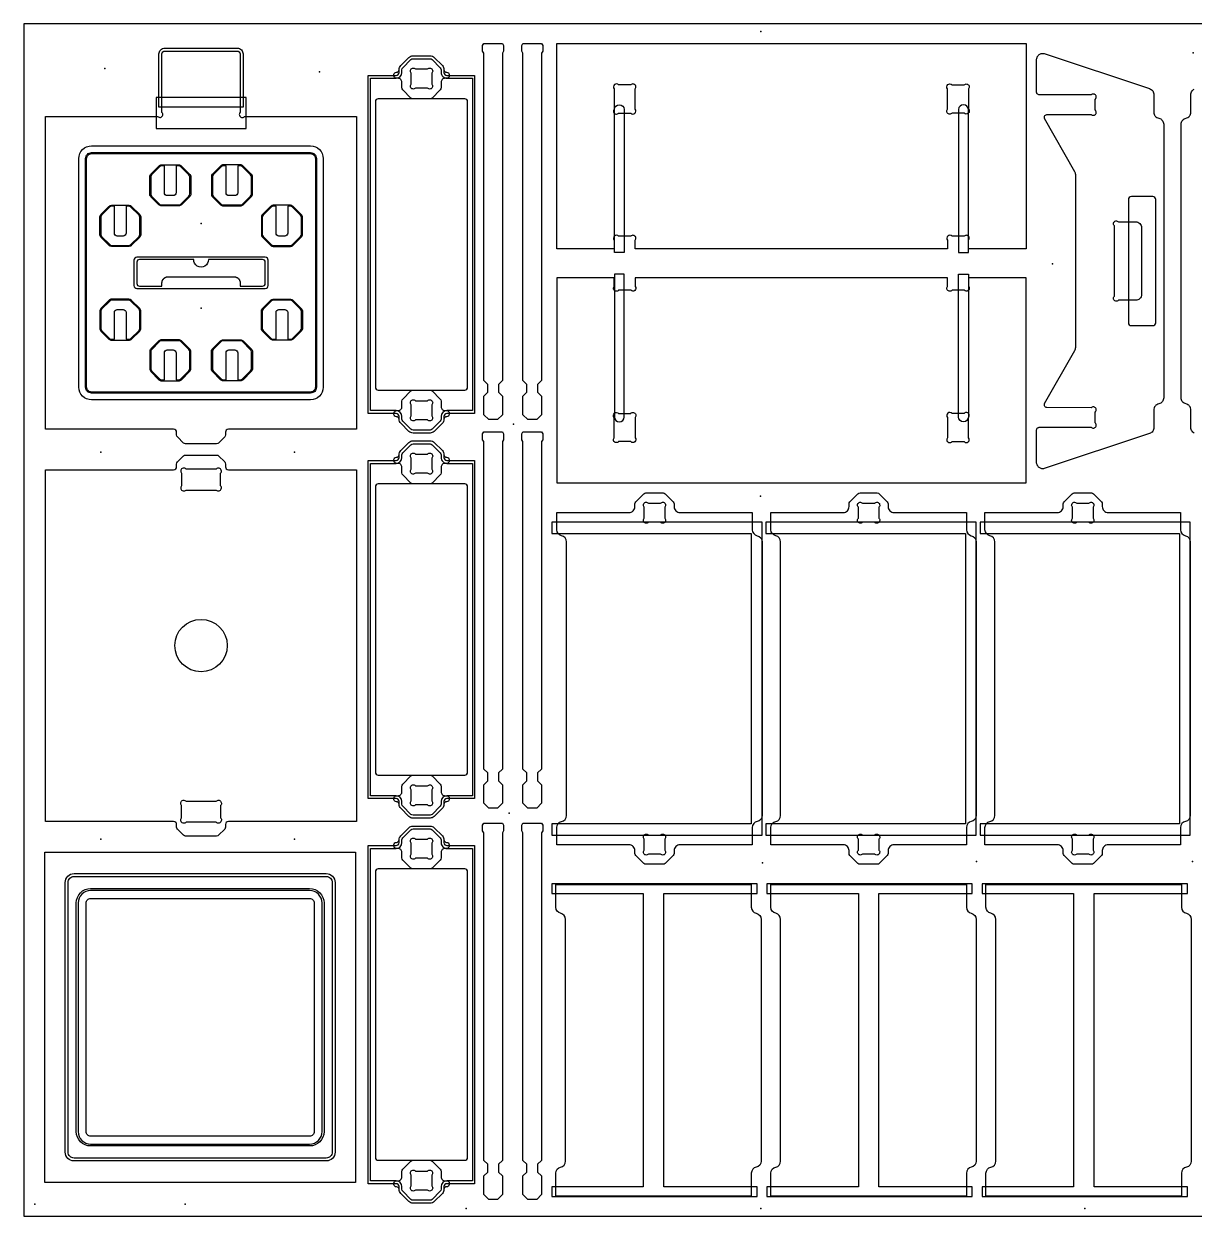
# Model space of a CAD drawing. Header units: millimetres. Extents: x 0 to 2438, y 0 to 1220.
# Drawn here: x 0 to 1197, y 0 to 1220 of the extents above; entities that cross this region are included whole.
import ezdxf

# ---------------------------------------------------------------- set-up
doc = ezdxf.new("R2010")
doc.units = ezdxf.units.MM
doc.header["$MEASUREMENT"] = 0
for name, color, linetype, true_color in [('Angled Pockets Entry', 2, 'Continuous', 0xffff00), ('Line Engrave 5mm', 3, 'Continuous', 0x00ff00), ('Pilot Holes', 6, 'Continuous', 0xff00ff), ('Pocket 13mm', 176, 'Continuous', 0x00007f), ('Pocket 6mm', 4, 'Continuous', 0x00ffff), ('Pocket 9mm', 254, 'Continuous', 0xbfbfff), ('Pockets 10mm', 160, 'Continuous', 0x3f3fff), ('Profile - inside', 30, 'Continuous', 0xff7f00), ('Profile - outside', 18, 'Continuous', 0x000000), ('Stock Perimeter', 1, 'Continuous', 0xff0007)]:
    doc.layers.add(name, color=color, linetype=linetype, true_color=true_color)

msp = doc.modelspace()

# ---------------------------------------------------------------- linework, layer by layer
at = {"layer": 'Angled Pockets Entry'}
msp.add_lwpolyline([(135.2, 1112.8), (227.2, 1112.8), (227.2, 1144.7), (135.2, 1144.7), (135.2, 1112.8)], dxfattribs=at)
at = {"layer": 'Line Engrave 5mm'}
msp.add_lwpolyline([(42.3, 65.5), (42.3, 341.5, -0.414214), (51.3, 350.5), (309.3, 350.5, -0.414214), (318.3, 341.5), (318.3, 65.5, -0.414214), (309.3, 56.5), (51.3, 56.5, -0.414214), (42.3, 65.5)], format="xyb", dxfattribs=at)
at = {"layer": 'Pilot Holes'}
for p in [(753.7, 1212), (1195.8, 1190.3), (82.7, 1174.4), (302.4, 1171), (181.5, 1015.8), (1052.2, 974.6), (181.5, 929), (500.7, 810.5), (78.8, 781.8), (276.8, 781.8), (753.3, 736.6), (496.4, 412.3), (78.8, 385.9), (276.8, 385.9), (755.6, 361.5), (974.2, 362.9), (1195.2, 362.9), (11.1, 12.2), (165.1, 12.2), (452.4, 8), (753.7, 8), (1085.2, 8)]:
    msp.add_point(p, dxfattribs=at)
at = {"layer": 'Pocket 13mm'}
for points in [[(435, 1166.8, -0.41563), (432.6, 1164.3), (430.7, 1164.3, 0.414214), (426.7, 1160.3), (426.7, 1154.5, -0.198912), (425.9, 1152.4), (417.6, 1144.1, -0.198912), (415.5, 1143.3), (398, 1143.3, -0.198912), (395.9, 1144.1), (387.6, 1152.4, -0.198912), (386.7, 1154.5), (386.7, 1160.3, 0.414214), (382.7, 1164.3), (380.9, 1164.3, -0.414214), (378.5, 1166.7), (378.5, 1168.1, -0.404873), (381.1, 1170.5, 0.413573), (383.7, 1173, -0.198912), (385.5, 1177.3), (393.7, 1185.5, -0.198912), (398, 1187.3), (415.5, 1187.3, -0.198912), (419.7, 1185.5), (428, 1177.3, -0.198912), (429.7, 1173, 0.413573), (432.4, 1170.5, -0.404873), (435, 1168.1), (435, 1166.8)], [(170.7, 1063.5), (170.7, 1046, -0.198912), (169.5, 1043.1), (161.3, 1034.9, -0.198912), (158.5, 1033.7), (143.7, 1033.7), (141, 1033.7, -0.198912), (138.1, 1034.9), (129.9, 1043.1, -0.198912), (128.7, 1046), (128.7, 1063.5, -0.198912), (129.9, 1066.3), (138.1, 1074.5, -0.198912), (141, 1075.7), (143.7, 1075.7), (158.5, 1075.7, -0.198912), (161.3, 1074.5), (169.5, 1066.3, -0.198912), (170.7, 1063.5)], [(191.8, 1063.5), (191.8, 1046, 0.198912), (192.9, 1043.1), (201.2, 1034.9, 0.198912), (204, 1033.7), (218.8, 1033.7), (221.5, 1033.7, 0.198912), (224.4, 1034.9), (232.6, 1043.1, 0.198912), (233.8, 1046), (233.8, 1063.5, 0.198912), (232.6, 1066.3), (224.4, 1074.5, 0.198912), (221.5, 1075.7), (218.8, 1075.7), (204, 1075.7, 0.198912), (201.2, 1074.5), (192.9, 1066.3, 0.198912), (191.8, 1063.5)], [(77.6, 1022.1, -0.198912), (78.8, 1024.9), (87, 1033.1, -0.198912), (89.9, 1034.3), (104.6, 1034.3), (107.4, 1034.3, -0.198912), (110.2, 1033.1), (118.5, 1024.9, -0.198912), (119.6, 1022.1), (119.6, 1004.5, -0.198912), (118.5, 1001.7), (110.2, 993.5, -0.198912), (107.4, 992.3), (104.6, 992.3), (89.9, 992.3, -0.198912), (87, 993.5), (78.8, 1001.7, -0.198912), (77.6, 1004.5), (77.6, 1022.1)], [(284.9, 1022.1, 0.198912), (283.7, 1024.9), (275.4, 1033.1, 0.198912), (272.6, 1034.3), (257.9, 1034.3), (255.1, 1034.3, 0.198912), (252.3, 1033.1), (244, 1024.9, 0.198912), (242.9, 1022.1), (242.9, 1004.5, 0.198912), (244, 1001.7), (252.3, 993.5, 0.198912), (255.1, 992.3), (257.9, 992.3), (272.6, 992.3, 0.198912), (275.4, 993.5), (283.7, 1001.7, 0.198912), (284.9, 1004.5), (284.9, 1022.1)], [(77.6, 908.4, 0.198912), (78.8, 905.6), (87, 897.4, 0.198912), (89.9, 896.2), (104.6, 896.2), (107.4, 896.2, 0.198912), (110.2, 897.4), (118.5, 905.6, 0.198912), (119.6, 908.4), (119.6, 925.9, 0.198912), (118.5, 928.8), (110.2, 937, 0.198912), (107.4, 938.2), (104.6, 938.2), (89.9, 938.2, 0.198912), (87, 937), (78.8, 928.8, 0.198912), (77.6, 925.9), (77.6, 908.4)], [(284.9, 908.4, -0.198912), (283.7, 905.6), (275.4, 897.4, -0.198912), (272.6, 896.2), (257.9, 896.2), (255.1, 896.2, -0.198912), (252.3, 897.4), (244, 905.6, -0.198912), (242.9, 908.4), (242.9, 925.9, -0.198912), (244, 928.8), (252.3, 937, -0.198912), (255.1, 938.2), (257.9, 938.2), (272.6, 938.2, -0.198912), (275.4, 937), (283.7, 928.8, -0.198912), (284.9, 925.9), (284.9, 908.4)], [(170.7, 867), (170.7, 884.5, 0.198912), (169.5, 887.4), (161.3, 895.6, 0.198912), (158.5, 896.8), (143.7, 896.8), (141, 896.8, 0.198912), (138.1, 895.6), (129.9, 887.4, 0.198912), (128.7, 884.5), (128.7, 867, 0.198912), (129.9, 864.2), (138.1, 855.9, 0.198912), (141, 854.8), (143.7, 854.8), (158.5, 854.8, 0.198912), (161.3, 855.9), (169.5, 864.2, 0.198912), (170.7, 867)], [(191.8, 867), (191.8, 884.5, -0.198912), (192.9, 887.4), (201.2, 895.6, -0.198912), (204, 896.8), (218.8, 896.8), (221.5, 896.8, -0.198912), (224.4, 895.6), (232.6, 887.4, -0.198912), (233.8, 884.5), (233.8, 867, -0.198912), (232.6, 864.2), (224.4, 855.9, -0.198912), (221.5, 854.8), (218.8, 854.8), (204, 854.8, -0.198912), (201.2, 855.9), (192.9, 864.2, -0.198912), (191.8, 867)], [(435, 821.7), (435, 820.4, -0.404873), (432.4, 818, 0.413573), (429.7, 815.5, -0.198912), (428, 811.3), (419.7, 803, -0.198912), (415.5, 801.3), (398, 801.3, -0.198912), (393.7, 803), (385.5, 811.3, -0.198912), (383.7, 815.5, 0.413573), (381.1, 818, -0.404873), (378.5, 820.4), (378.5, 821.7, -0.415629), (380.9, 824.2), (382.7, 824.2, 0.414214), (386.7, 828.3), (386.7, 834, -0.198912), (387.6, 836.1), (395.9, 844.4, -0.198912), (398, 845.3), (415.5, 845.3, -0.198912), (417.6, 844.4), (425.9, 836.1, -0.198912), (426.7, 834), (426.7, 828.3, 0.414214), (430.7, 824.2), (432.6, 824.2, -0.41563), (435, 821.7)], [(435, 772.8, -0.41563), (432.6, 770.3), (430.7, 770.3, 0.414214), (426.7, 766.3), (426.7, 760.5, -0.198912), (425.9, 758.4), (417.6, 750.1, -0.198912), (415.5, 749.3), (398, 749.3, -0.198912), (395.9, 750.1), (387.6, 758.4, -0.198912), (386.7, 760.5), (386.7, 766.3, 0.414214), (382.7, 770.3), (380.9, 770.3, -0.414214), (378.5, 772.7), (378.5, 774.1, -0.404873), (381.1, 776.5, 0.413573), (383.7, 779, -0.198912), (385.5, 783.3), (393.7, 791.5, -0.198912), (398, 793.3), (415.5, 793.3, -0.198912), (419.7, 791.5), (428, 783.3, -0.198912), (429.7, 779, 0.413573), (432.4, 776.5, -0.404873), (435, 774.1), (435, 772.8)], [(435, 427.7), (435, 426.4, -0.404873), (432.4, 424, 0.413573), (429.7, 421.5, -0.198912), (428, 417.3), (419.7, 409, -0.198912), (415.5, 407.3), (398, 407.3, -0.198912), (393.7, 409), (385.5, 417.3, -0.198912), (383.7, 421.5, 0.413573), (381.1, 424, -0.404873), (378.5, 426.4), (378.5, 427.7, -0.415629), (380.9, 430.2), (382.7, 430.2, 0.414214), (386.7, 434.3), (386.7, 440, -0.198912), (387.6, 442.1), (395.9, 450.4, -0.198912), (398, 451.3), (415.5, 451.3, -0.198912), (417.6, 450.4), (425.9, 442.1, -0.198912), (426.7, 440), (426.7, 434.3, 0.414214), (430.7, 430.2), (432.6, 430.2, -0.41563), (435, 427.7)], [(435, 378.8, -0.41563), (432.6, 376.3), (430.7, 376.2, 0.414214), (426.7, 372.3), (426.7, 366.5, -0.198912), (425.9, 364.4), (417.6, 356.1, -0.198912), (415.5, 355.3), (398, 355.3, -0.198912), (395.9, 356.1), (387.6, 364.4, -0.198912), (386.7, 366.5), (386.7, 372.3, 0.414214), (382.7, 376.2), (380.9, 376.3, -0.414214), (378.5, 378.7), (378.5, 380.1, -0.404873), (381.1, 382.5, 0.413573), (383.7, 385, -0.198912), (385.5, 389.2), (393.7, 397.5, -0.198912), (398, 399.2), (415.5, 399.2, -0.198912), (419.7, 397.5), (428, 389.2, -0.198912), (429.7, 385, 0.413573), (432.4, 382.5, -0.404873), (435, 380.1), (435, 378.8)], [(53.6, 86.5), (53.6, 320.5, -0.414214), (68.3, 335.2), (292.3, 335.2, -0.414214), (307, 320.5), (307, 86.5, -0.414214), (292.3, 71.8), (68.3, 71.8, -0.414214), (53.6, 86.5)], [(63.6, 86.5), (63.6, 320.5, -0.414214), (68.3, 325.2), (292.3, 325.2, -0.414214), (297, 320.5), (297, 86.5, -0.414214), (292.3, 81.8), (68.3, 81.8, -0.414214), (63.6, 86.5)], [(435, 33.7), (435, 32.4, -0.404873), (432.4, 30, 0.413573), (429.7, 27.5, -0.198912), (428, 23.2), (419.7, 15, -0.198912), (415.5, 13.2), (398, 13.2, -0.198912), (393.7, 15), (385.5, 23.2, -0.198912), (383.7, 27.5, 0.413573), (381.1, 30, -0.404873), (378.5, 32.4), (378.5, 33.7, -0.415629), (380.9, 36.2), (382.7, 36.2, 0.414214), (386.7, 40.2), (386.7, 46, -0.198912), (387.6, 48.1), (395.9, 56.4, -0.198912), (398, 57.2), (415.5, 57.2, -0.198912), (417.6, 56.4), (425.9, 48.1, -0.198912), (426.7, 46), (426.7, 40.2, 0.414214), (430.7, 36.2), (432.6, 36.2, -0.41563), (435, 33.7)]]:
    msp.add_lwpolyline(points, format="xyb", dxfattribs=at)
at = {"layer": 'Pocket 6mm'}
for points in [[(224.2, 1134.7), (138.2, 1134.7), (138.2, 1189.2, -0.414214), (144.2, 1195.2), (218.2, 1195.2, -0.414214), (224.2, 1189.2), (224.2, 1134.7)], [(352.2, 821.2), (352.2, 1167.2), (380.8, 1167.2, 0.407915), (383.7, 1170.3), (383.7, 1173, -0.198912), (385.5, 1177.3), (393.7, 1185.5, -0.198912), (398, 1187.3), (415.5, 1187.3, -0.198912), (419.7, 1185.5), (428, 1177.3, -0.198912), (429.7, 1173), (429.7, 1170.3, 0.414208), (432.7, 1167.2), (461, 1167.2), (461, 821.2), (432.7, 821.2, 0.414208), (429.7, 818.2), (429.7, 815.5, -0.198912), (428, 811.3), (419.7, 803, -0.198912), (415.5, 801.3), (398, 801.3, -0.198912), (393.7, 803), (385.5, 811.3, -0.198912), (383.7, 815.5), (383.7, 818.2, 0.407915), (380.8, 821.2), (352.2, 821.2)], [(362.5, 845.3), (450.9, 845.3, 0.414214), (453.9, 848.3), (453.9, 1140.3, 0.414214), (450.9, 1143.3), (362.5, 1143.3, 0.414214), (359.5, 1140.3), (359.5, 848.3, 0.414214), (362.5, 845.3)], [(352.2, 427.2), (352.2, 773.2), (380.8, 773.2, 0.407915), (383.7, 776.3), (383.7, 779, -0.198912), (385.5, 783.3), (393.7, 791.5, -0.198912), (398, 793.3), (415.5, 793.3, -0.198912), (419.7, 791.5), (428, 783.3, -0.198912), (429.7, 779), (429.7, 776.3, 0.414208), (432.7, 773.2), (461, 773.2), (461, 427.2), (432.7, 427.2, 0.414208), (429.7, 424.2), (429.7, 421.5, -0.198912), (428, 417.3), (419.7, 409, -0.198912), (415.5, 407.3), (398, 407.3, -0.198912), (393.7, 409), (385.5, 417.3, -0.198912), (383.7, 421.5), (383.7, 424.2, 0.407915), (380.8, 427.2), (352.2, 427.2)], [(362.5, 451.3), (450.9, 451.3, 0.414214), (453.9, 454.3), (453.9, 746.3, 0.414214), (450.9, 749.3), (362.5, 749.3, 0.414214), (359.5, 746.3), (359.5, 454.3, 0.414214), (362.5, 451.3)], [(352.2, 33.2), (352.2, 379.2), (380.8, 379.2, 0.407915), (383.7, 382.2), (383.7, 385, -0.198912), (385.5, 389.2), (393.7, 397.5, -0.198912), (398, 399.2), (415.5, 399.2, -0.198912), (419.7, 397.5), (428, 389.2, -0.198912), (429.7, 385), (429.7, 382.2, 0.414208), (432.7, 379.2), (461, 379.2), (461, 33.2), (432.7, 33.2, 0.414208), (429.7, 30.2), (429.7, 27.5, -0.198912), (428, 23.2), (419.7, 15, -0.198912), (415.5, 13.2), (398, 13.2, -0.198912), (393.7, 15), (385.5, 23.2, -0.198912), (383.7, 27.5), (383.7, 30.2, 0.407915), (380.8, 33.2), (352.2, 33.2)], [(362.5, 57.2), (450.9, 57.2, 0.414214), (453.9, 60.2), (453.9, 352.3, 0.414214), (450.9, 355.3), (362.5, 355.3, 0.414214), (359.5, 352.3), (359.5, 60.2, 0.414214), (362.5, 57.2)]]:
    msp.add_lwpolyline(points, format="xyb", dxfattribs=at)
at = {"layer": 'Pocket 9mm'}
for points in [[(56.2, 848.2), (56.2, 1082.2, -0.414214), (69.2, 1095.2), (293.2, 1095.2, -0.414214), (306.2, 1082.2), (306.2, 848.2, -0.414214), (293.2, 835.2), (69.2, 835.2, -0.414214), (56.2, 848.2)], [(64.2, 848.2), (64.2, 1082.2, -0.414214), (69.2, 1087.2), (293.2, 1087.2, -0.414214), (298.2, 1082.2), (298.2, 848.2, -0.414214), (293.2, 843.2), (69.2, 843.2, -0.414214), (64.2, 848.2)]]:
    msp.add_lwpolyline(points, format="xyb", dxfattribs=at)
at = {"layer": 'Pockets 10mm'}
for points in [[(604, 1132.3, -1), (614, 1132.3), (614, 986), (604, 986), (604, 1132.3)], [(966, 1132.3, 1), (956, 1132.3), (956, 986), (966, 986), (966, 1132.3)], [(1154.6, 911.2, 0.414214), (1157.6, 914.2), (1157.6, 1040.2, 0.414214), (1154.6, 1043.2), (1132.7, 1043.2, 0.414214), (1129.7, 1040.2), (1129.7, 914.2, 0.414214), (1132.7, 911.2), (1154.6, 911.2)], [(249.9, 978.2, 0.414214), (246.9, 981.2), (115.6, 981.2, 0.414214), (112.6, 978.2), (112.6, 952.2, 0.414214), (115.6, 949.2), (246.9, 949.2, 0.414214), (249.9, 952.2), (249.9, 978.2)], [(604, 817.7, 1), (614, 817.7), (614, 964), (604, 964), (604, 817.7)], [(966, 817.7, -1), (956, 817.7), (956, 964), (966, 964), (966, 817.7)]]:
    msp.add_lwpolyline(points, format="xyb", dxfattribs=at)
for points in [[(540, 400.5), (540, 390), (755, 390), (755, 710), (540, 710), (540, 698.5), (744, 698.5), (744, 401.5), (540, 401.5), (540, 400.5)], [(759, 400.5), (759, 390), (974, 390), (974, 710), (759, 710), (759, 698.5), (963, 698.5), (963, 401.5), (759, 401.5), (759, 400.5)], [(978, 400.5), (978, 390), (1193, 390), (1193, 710), (978, 710), (978, 698.5), (1182, 698.5), (1182, 401.5), (978, 401.5), (978, 400.5)], [(633.5, 330), (633.5, 30), (540, 30), (540, 20), (750, 20), (750, 30), (654.5, 30), (654.5, 330), (750, 330), (750, 340), (540, 340), (540, 330), (633.5, 330)], [(853.5, 330), (853.5, 30), (760, 30), (760, 20), (970, 20), (970, 30), (874.5, 30), (874.5, 330), (970, 330), (970, 340), (760, 340), (760, 330), (853.5, 330)], [(1073.5, 330), (1073.5, 30), (980, 30), (980, 20), (1190, 20), (1190, 30), (1094.5, 30), (1094.5, 330), (1190, 330), (1190, 340), (980, 340), (980, 330), (1073.5, 330)]]:
    msp.add_lwpolyline(points, dxfattribs=at)
at = {"layer": 'Profile - inside'}
for points in [[(400.6, 1173.8), (412.9, 1173.8, -1.031866), (417.2, 1169.6), (417.2, 1158.4, -1.031866), (412.9, 1154.3), (400.6, 1154.3, -1.031866), (396.2, 1158.4), (396.2, 1169.6, -1.031866), (400.6, 1173.8)], [(620.7, 1128.7, 1), (625.2, 1132.7), (625.2, 1153.5, 1), (620.7, 1157.5), (608.3, 1157.5, 1), (603.7, 1153.5), (603.7, 1132.7, 1), (608.3, 1128.7), (620.7, 1128.7)], [(961.7, 1128.7), (949.3, 1128.7, -1), (944.7, 1132.7), (944.7, 1153.5, -1), (949.3, 1157.5), (961.7, 1157.5, -1), (966.2, 1153.5), (966.2, 1132.7, -1), (961.7, 1128.7)], [(63.2, 848.2), (63.2, 1082.2, -0.414214), (69.2, 1088.2), (293.2, 1088.2, -0.414214), (299.2, 1082.2), (299.2, 848.2, -0.414214), (293.2, 842.2), (69.2, 842.2, -0.414214), (63.2, 848.2)], [(1115.3, 941.2), (1115.3, 1013.3, -1.031866), (1119.6, 1017.4), (1137.1, 1017.4, -0.414214), (1143.1, 1011.4), (1143.1, 943.1, -0.414214), (1137.1, 937.1), (1119.6, 937.1, -1.031866), (1115.3, 941.2)], [(400.6, 814.8, -1.031866), (396.2, 818.9), (396.2, 830.1, -1.031866), (400.6, 834.3), (412.9, 834.3, -1.031866), (417.2, 830.1), (417.2, 818.9, -1.031866), (412.9, 814.8), (400.6, 814.8)], [(620.7, 821.3, -1), (625.2, 817.3), (625.2, 796.5, -1), (620.7, 792.5), (608.3, 792.5, -1), (603.7, 796.5), (603.7, 817.3, -1), (608.3, 821.3), (620.7, 821.3)], [(961.7, 821.3), (949.3, 821.3, 1), (944.7, 817.3), (944.7, 796.5, 1), (949.3, 792.5), (961.7, 792.5, 1), (966.2, 796.5), (966.2, 817.3, 1), (961.7, 821.3)], [(400.6, 779.8), (412.9, 779.8, -1.031866), (417.2, 775.6), (417.2, 764.4, -1.031866), (412.9, 760.3), (400.6, 760.3, -1.031866), (396.2, 764.4), (396.2, 775.6, -1.031866), (400.6, 779.8)], [(165.9, 743), (196.6, 743, 1.003967), (201.2, 747.4), (201.2, 760.1, 1.003967), (196.6, 764.5), (165.9, 764.5, 1.003967), (161.3, 760.1), (161.3, 747.4, 1.003967), (165.9, 743)], [(638.8, 729.5), (651.2, 729.5, -1.031866), (655.5, 725.4), (655.5, 714.1, -1.031866), (651.2, 710), (638.8, 710, -1.031866), (634.5, 714.1), (634.5, 725.4, -1.031866), (638.8, 729.5)], [(857.8, 729.5), (870.2, 729.5, -1.031866), (874.5, 725.4), (874.5, 714.1, -1.031866), (870.2, 710), (857.8, 710, -1.031866), (853.5, 714.1), (853.5, 725.4, -1.031866), (857.8, 729.5)], [(1076.8, 729.5), (1089.2, 729.5, -1.031866), (1093.5, 725.4), (1093.5, 714.1, -1.031866), (1089.2, 710), (1076.8, 710, -1.031866), (1072.5, 714.1), (1072.5, 725.4, -1.031866), (1076.8, 729.5)], [(400.6, 420.8, -1.031866), (396.2, 424.9), (396.2, 436.1, -1.031866), (400.6, 440.3), (412.9, 440.3, -1.031866), (417.2, 436.1), (417.2, 424.9, -1.031866), (412.9, 420.8), (400.6, 420.8)], [(165.9, 424.6), (196.6, 424.6, -1.003967), (201.2, 420.2), (201.2, 407.5, -1.003967), (196.6, 403.1), (165.9, 403.1, -1.003967), (161.3, 407.5), (161.3, 420.2, -1.003967), (165.9, 424.6)], [(638.8, 370.5, -1.031866), (634.5, 374.6), (634.5, 385.9, -1.031866), (638.8, 390), (651.2, 390, -1.031866), (655.5, 385.9), (655.5, 374.6, -1.031866), (651.2, 370.5), (638.8, 370.5)], [(857.8, 370.5, -1.031866), (853.5, 374.6), (853.5, 385.9, -1.031866), (857.8, 390), (870.2, 390, -1.031866), (874.5, 385.9), (874.5, 374.6, -1.031866), (870.2, 370.5), (857.8, 370.5)], [(1076.8, 370.5, -1.031866), (1072.5, 374.6), (1072.5, 385.9, -1.031866), (1076.8, 390), (1089.2, 390, -1.031866), (1093.5, 385.9), (1093.5, 374.6, -1.031866), (1089.2, 370.5), (1076.8, 370.5)], [(400.6, 385.8), (412.9, 385.8, -1.031866), (417.2, 381.6), (417.2, 370.4, -1.031866), (412.9, 366.3), (400.6, 366.3, -1.031866), (396.2, 370.4), (396.2, 381.6, -1.031866), (400.6, 385.8)], [(45.3, 65.5), (45.3, 341.5, -0.414214), (51.3, 347.5), (309.3, 347.5, -0.414214), (315.3, 341.5), (315.3, 65.5, -0.414214), (309.3, 59.5), (51.3, 59.5, -0.414214), (45.3, 65.5)], [(400.6, 26.7, -1.031866), (396.2, 30.9), (396.2, 42.1, -1.031866), (400.6, 46.2), (412.9, 46.2, -1.031866), (417.2, 42.1), (417.2, 30.9, -1.031866), (412.9, 26.7), (400.6, 26.7)]]:
    msp.add_lwpolyline(points, format="xyb", dxfattribs=at)
msp.add_circle((181.2, 583.8), 26.8, dxfattribs=at)
at = {"layer": 'Profile - outside'}
for points in [[(470.5, 855), (470.5, 1190), (469.2, 1192), (469.2, 1198), (470.5, 1200), (489.5, 1200), (490.7, 1198), (490.7, 1192), (489.5, 1190), (489.5, 855), (485.5, 851), (485.5, 843), (489.5, 839), (489.5, 820), (484.5, 815), (475.5, 815), (470.5, 820), (470.5, 839), (474.5, 843), (474.5, 851), (470.5, 855)], [(510.5, 855), (510.5, 1190), (509.3, 1192), (509.3, 1198), (510.5, 1200), (529.5, 1200), (530.8, 1198), (530.8, 1192), (529.5, 1190), (529.5, 855), (525.5, 851), (525.5, 843), (529.5, 839), (529.5, 820), (524.5, 815), (515.5, 815), (510.5, 820), (510.5, 839), (514.5, 843), (514.5, 851), (510.5, 855)], [(1093.2, 806.4), (1093.8, 806.3), (1094.4, 806.4), (1095, 806.6), (1095.5, 806.9), (1095.9, 807.3), (1096.3, 807.7), (1096.6, 808.3), (1096.7, 808.9), (1096.8, 809.5), (1096.7, 810.1), (1096.5, 810.6), (1096.2, 811.1), (1095.8, 811.6), (1095.8, 822.9), (1096.2, 823.3), (1096.5, 823.8), (1096.7, 824.4), (1096.8, 825), (1096.7, 825.6), (1096.6, 826.2), (1096.3, 826.7), (1095.9, 827.2), (1095.5, 827.6), (1095, 827.9), (1094.4, 828.1), (1093.8, 828.1), (1093.2, 828.1), (1092.6, 827.9), (1092.1, 827.6), (1091.6, 827.2), (1046.3, 827.3), (1045.5, 827.5), (1044.8, 827.9), (1044.3, 828.4), (1043.9, 829.1), (1043.7, 829.8), (1043.7, 830.6), (1043.9, 831.4), (1074.9, 885.7), (1075.3, 886.5), (1075.5, 887.3), (1075.7, 888.1), (1075.8, 889), (1075.8, 1065.5), (1075.7, 1066.4), (1075.5, 1067.2), (1075.3, 1068), (1074.9, 1068.7), (1043.9, 1123.1), (1043.7, 1123.9), (1043.7, 1124.7), (1043.9, 1125.4), (1044.3, 1126.1), (1044.8, 1126.6), (1045.5, 1127), (1046.3, 1127.2), (1091.6, 1127.3), (1092.1, 1126.9), (1092.6, 1126.6), (1093.2, 1126.4), (1093.8, 1126.4), (1094.4, 1126.4), (1095, 1126.6), (1095.5, 1126.9), (1095.9, 1127.3), (1096.3, 1127.8), (1096.6, 1128.3), (1096.7, 1128.9), (1096.8, 1129.5), (1096.7, 1130.1), (1096.5, 1130.6), (1096.2, 1131.2), (1095.8, 1131.6), (1095.8, 1142.9), (1096.2, 1143.3), (1096.5, 1143.9), (1096.7, 1144.4), (1096.8, 1145), (1096.7, 1145.6), (1096.6, 1146.2), (1096.3, 1146.7), (1095.9, 1147.2), (1095.5, 1147.6), (1095, 1147.9), (1094.4, 1148.1), (1093.8, 1148.1), (1093.2, 1148.1), (1092.6, 1147.9), (1092.1, 1147.6), (1091.6, 1147.3), (1038.5, 1147.3), (1038, 1147.4), (1037.4, 1147.6), (1036.9, 1147.9), (1036.5, 1148.3), (1036.1, 1148.8), (1035.9, 1149.3), (1035.8, 1149.9), (1035.8, 1184), (1035.9, 1184.7), (1036.2, 1185.5), (1036.5, 1186.2), (1036.9, 1186.9), (1037.3, 1187.5), (1037.9, 1188), (1038.5, 1188.5), (1039.1, 1188.9), (1039.8, 1189.2), (1040.5, 1189.5), (1041.3, 1189.6), (1042.1, 1189.7), (1042.8, 1189.7), (1043.6, 1189.6), (1151.3, 1153.7), (1152.2, 1153.3), (1153.1, 1152.8), (1153.9, 1152.2), (1154.5, 1151.4), (1155.1, 1150.5), (1155.5, 1149.5), (1155.7, 1148.5), (1155.8, 1147.6), (1155.8, 1129.6), (1155.8, 1128.6), (1156.1, 1127.5), (1156.5, 1126.5), (1156.8, 1126.1), (1157.2, 1125.6), (1157.5, 1125.2), (1157.9, 1124.8), (1158.8, 1124.2), (1159.8, 1123.7), (1161.7, 1123.1), (1162.7, 1122.7), (1163.6, 1122), (1164, 1121.6), (1164.3, 1121.2), (1164.7, 1120.8), (1165, 1120.3), (1165.4, 1119.3), (1165.7, 1118.3), (1165.8, 1117.2), (1165.8, 837.2), (1165.7, 836.2), (1165.4, 835.2), (1165, 834.2), (1164.7, 833.7), (1164.3, 833.3), (1164, 832.9), (1163.6, 832.5), (1162.7, 831.8), (1161.7, 831.4), (1159.8, 830.8), (1158.8, 830.3), (1157.9, 829.7), (1157.5, 829.3), (1157.2, 828.9), (1156.8, 828.4), (1156.5, 828), (1156.1, 827), (1155.8, 825.9), (1155.8, 824.9), (1155.8, 806.9), (1155.7, 806), (1155.5, 805), (1155.1, 804), (1154.5, 803.1), (1153.9, 802.3), (1153.1, 801.7), (1152.2, 801.1), (1151.3, 800.8), (1043.6, 764.9), (1042.8, 764.8), (1042.1, 764.8), (1041.3, 764.8), (1040.5, 765), (1039.8, 765.3), (1039.1, 765.6), (1038.5, 766), (1037.9, 766.5), (1037.3, 767), (1036.9, 767.6), (1036.5, 768.3), (1036.2, 769), (1035.9, 769.8), (1035.8, 770.5), (1035.8, 771.3), (1035.8, 804.5), (1035.9, 805.2), (1036.1, 805.7), (1036.5, 806.2), (1036.9, 806.6), (1037.4, 806.9), (1038, 807.1), (1038.5, 807.2), (1091.6, 807.2), (1092.1, 806.9), (1092.6, 806.6), (1093.2, 806.4)], [(1197.1, 801.1), (1196.3, 801.7), (1195.5, 802.3), (1194.8, 803.1), (1194.3, 804), (1193.9, 805), (1193.7, 806), (1193.6, 806.9), (1193.6, 824.9), (1193.5, 825.9), (1193.3, 827), (1192.8, 828), (1192.5, 828.4), (1192.2, 828.9), (1191.8, 829.3), (1191.4, 829.7), (1190.5, 830.3), (1189.6, 830.8), (1187.6, 831.4), (1186.7, 831.8), (1185.8, 832.5), (1185.4, 832.9), (1185, 833.3), (1184.7, 833.7), (1184.4, 834.2), (1183.9, 835.2), (1183.7, 836.2), (1183.6, 837.2), (1183.6, 1117.2), (1183.7, 1118.3), (1183.9, 1119.3), (1184.4, 1120.3), (1184.7, 1120.8), (1185, 1121.2), (1185.4, 1121.6), (1185.8, 1122), (1186.7, 1122.7), (1187.6, 1123.1), (1189.6, 1123.7), (1190.5, 1124.2), (1191.4, 1124.8), (1191.8, 1125.2), (1192.2, 1125.6), (1192.5, 1126.1), (1192.8, 1126.5), (1193.3, 1127.5), (1193.5, 1128.6), (1193.6, 1129.6), (1193.6, 1147.6), (1193.7, 1148.5), (1193.9, 1149.5), (1194.3, 1150.5), (1194.8, 1151.4), (1195.5, 1152.2), (1196.3, 1152.8), (1197.1, 1153.3)], [(470.5, 457.5), (470.5, 792.5), (469.2, 794.5), (469.2, 800.5), (470.5, 802.5), (489.5, 802.5), (490.7, 800.5), (490.7, 794.5), (489.5, 792.5), (489.5, 457.5), (485.5, 453.5), (485.5, 445.5), (489.5, 441.5), (489.5, 422.5), (484.5, 417.5), (475.5, 417.5), (470.5, 422.5), (470.5, 441.5), (474.5, 445.5), (474.5, 453.5), (470.5, 457.5)], [(510.5, 457.5), (510.5, 792.5), (509.3, 794.5), (509.3, 800.5), (510.5, 802.5), (529.5, 802.5), (530.8, 800.5), (530.8, 794.5), (529.5, 792.5), (529.5, 457.5), (525.5, 453.5), (525.5, 445.5), (529.5, 441.5), (529.5, 422.5), (524.5, 417.5), (515.5, 417.5), (510.5, 422.5), (510.5, 441.5), (514.5, 445.5), (514.5, 453.5), (510.5, 457.5)], [(470.5, 57.1), (470.5, 392.1), (469.2, 394.1), (469.2, 400.1), (470.5, 402.1), (489.5, 402.1), (490.7, 400.1), (490.7, 394.1), (489.5, 392.1), (489.5, 57.1), (485.5, 53.1), (485.5, 45.1), (489.5, 41.1), (489.5, 22.1), (484.5, 17.1), (475.5, 17.1), (470.5, 22.1), (470.5, 41.1), (474.5, 45.1), (474.5, 53.1), (470.5, 57.1)], [(510.5, 57.1), (510.5, 392.1), (509.3, 394.1), (509.3, 400.1), (510.5, 402.1), (529.5, 402.1), (530.8, 400.1), (530.8, 394.1), (529.5, 392.1), (529.5, 57.1), (525.5, 53.1), (525.5, 45.1), (529.5, 41.1), (529.5, 22.1), (524.5, 17.1), (515.5, 17.1), (510.5, 22.1), (510.5, 41.1), (514.5, 45.1), (514.5, 53.1), (510.5, 57.1)], [(339.3, 34.5), (21.3, 34.5), (21.3, 372.5), (339.3, 372.5), (339.3, 34.5)]]:
    msp.add_lwpolyline(points, dxfattribs=at)
for points in [[(603.7, 989.8), (545, 989.8), (545, 1199.8), (1025, 1199.8), (1025, 989.8), (966.2, 989.8), (966.2, 998.6, 1), (961.7, 1002.6), (949.3, 1002.6, 1), (944.7, 998.6), (944.7, 989.8), (625.2, 989.8), (625.2, 998.6, 1), (620.7, 1002.6), (608.3, 1002.6, 1), (603.7, 998.6), (603.7, 989.8)], [(153.2, 805.2), (22.2, 805.2), (22.2, 1125.2), (136.9, 1125.2, 1.031866), (141.2, 1129.4), (141.2, 1189.2, -0.414214), (144.2, 1192.2), (218.2, 1192.2, -0.414214), (221.2, 1189.2), (221.2, 1129.4, 1.031866), (225.6, 1125.2), (340.2, 1125.2), (340.2, 805.2), (209.2, 805.2, 0.414214), (206.2, 802.2), (206.2, 799.4, -0.198912), (205.4, 797.3), (199.2, 791.1, -0.198912), (197.1, 790.2), (165.4, 790.2, -0.198912), (163.3, 791.1), (157.1, 797.3, -0.198912), (156.2, 799.4), (156.2, 802.2, 0.414214), (153.2, 805.2)], [(380.7, 1164.3, 0.414213), (386.7, 1170.3), (386.7, 1173, -0.198912), (387.6, 1175.1), (395.9, 1183.4, -0.198912), (398, 1184.3), (415.5, 1184.3, -0.198912), (417.6, 1183.4), (425.9, 1175.1, -0.198912), (426.7, 1173), (426.7, 1170.3, 0.414214), (432.7, 1164.3), (459, 1164.3), (459, 824.2), (432.7, 824.2, 0.40698), (426.7, 818.2), (426.7, 815.5, -0.198912), (425.9, 813.4), (417.6, 805.1, -0.198912), (415.5, 804.3), (398, 804.3, -0.198912), (395.9, 805.1), (387.6, 813.4, -0.198912), (386.7, 815.5), (386.7, 818.2, 0.407963), (380.8, 824.2), (354.5, 824.2), (354.5, 1164.3), (380.7, 1164.3)], [(155.7, 1074.7), (155.7, 1047.2, -0.414214), (152.7, 1044.2), (146.7, 1044.2, -0.414214), (143.7, 1047.2), (143.7, 1074.7), (141, 1074.7, 0.198912), (138.8, 1073.8), (130.6, 1065.6, 0.198912), (129.7, 1063.5), (129.7, 1046, 0.198912), (130.6, 1043.8), (138.8, 1035.6, 0.198912), (140.9, 1034.7), (158.5, 1034.7, 0.198912), (160.6, 1035.6), (168.8, 1043.8, 0.198912), (169.7, 1045.9), (169.7, 1063.5, 0.198912), (168.8, 1065.6), (160.6, 1073.8, 0.198912), (158.5, 1074.7), (155.7, 1074.7)], [(206.8, 1074.7), (204, 1074.7, 0.198912), (201.9, 1073.8), (193.7, 1065.6, 0.198912), (192.8, 1063.5), (192.8, 1045.9, 0.198912), (193.7, 1043.8), (201.9, 1035.6, 0.198912), (204, 1034.7), (221.5, 1034.7, 0.198912), (223.7, 1035.6), (231.9, 1043.8, 0.198912), (232.8, 1046), (232.8, 1063.5, 0.198912), (231.9, 1065.6), (223.7, 1073.8, 0.198912), (221.5, 1074.7), (218.8, 1074.7), (218.8, 1047.2, -0.414214), (215.8, 1044.2), (209.8, 1044.2, -0.414214), (206.8, 1047.2), (206.8, 1074.7)], [(92.6, 1033.3), (89.9, 1033.3, 0.198912), (87.7, 1032.4), (79.5, 1024.2, 0.198912), (78.6, 1022.1), (78.6, 1004.5, 0.198912), (79.5, 1002.4), (87.8, 994.2, 0.198912), (89.9, 993.3), (107.4, 993.3, 0.198912), (109.5, 994.2), (117.8, 1002.4, 0.198912), (118.6, 1004.5), (118.6, 1022.1, 0.198912), (117.8, 1024.2), (109.5, 1032.4, 0.198912), (107.4, 1033.3), (104.6, 1033.3), (104.6, 1005.8, -0.414214), (101.6, 1002.8), (95.6, 1002.8, -0.414214), (92.6, 1005.8), (92.6, 1033.3)], [(269.9, 1033.3), (269.9, 1005.8, -0.414214), (266.9, 1002.8), (260.9, 1002.8, -0.414214), (257.9, 1005.8), (257.9, 1033.3), (255.1, 1033.3, 0.198912), (253, 1032.4), (244.7, 1024.2, 0.198912), (243.9, 1022.1), (243.9, 1004.5, 0.198912), (244.7, 1002.4), (253, 994.2, 0.198912), (255.1, 993.3), (272.6, 993.3, 0.198912), (274.7, 994.2), (283, 1002.4, 0.198912), (283.9, 1004.5), (283.9, 1022.1, 0.198912), (283, 1024.2), (274.7, 1032.4, 0.198912), (272.6, 1033.3), (269.9, 1033.3)], [(244.2, 951.6, 0.414746), (246.9, 954.3), (246.9, 976.2, 0.414214), (244.2, 978.9), (188.7, 978.9, -1.052833), (173.8, 978.9), (118.3, 978.9, 0.414129), (115.6, 976.2), (115.6, 954.3, 0.413841), (118.3, 951.6), (141.2, 951.6), (141.2, 954.9), (141.2, 955), (141.2, 955.2), (141.3, 955.3), (141.3, 955.5), (141.3, 955.6), (141.3, 955.8), (141.3, 955.9), (141.3, 956.1), (141.4, 956.2), (141.4, 956.3), (141.4, 956.5), (141.5, 956.6), (141.5, 956.8), (141.6, 956.9), (141.6, 957.1), (141.7, 957.2), (141.7, 957.4), (141.8, 957.5), (141.9, 957.7), (141.9, 957.8), (142, 957.9), (142.1, 958.1), (142.2, 958.2), (142.3, 958.4), (142.4, 958.5), (142.5, 958.6), (142.6, 958.7), (142.7, 958.9), (142.8, 959), (142.9, 959.1), (143, 959.2), (143.1, 959.4), (143.2, 959.5), (143.3, 959.6), (143.4, 959.7), (143.6, 959.8), (143.7, 959.9), (143.8, 960), (144, 960.1), (144.1, 960.2), (144.2, 960.3), (144.4, 960.3), (144.5, 960.4), (144.6, 960.5), (144.8, 960.6), (144.9, 960.6), (145.1, 960.7), (145.2, 960.8), (145.4, 960.8), (145.5, 960.9), (145.7, 960.9), (145.8, 961), (146, 961), (146.1, 961), (146.3, 961.1), (146.4, 961.1), (146.5, 961.1), (146.7, 961.1), (146.8, 961.2), (147, 961.2), (147.1, 961.2), (147.3, 961.2), (147.4, 961.2), (147.5, 961.2), (214.9, 961.2), (215.1, 961.2), (215.2, 961.2), (215.4, 961.2), (215.5, 961.2), (215.7, 961.2), (215.8, 961.1), (215.9, 961.1), (216.1, 961.1), (216.2, 961.1), (216.4, 961), (216.5, 961), (216.7, 961), (216.8, 960.9), (217, 960.9), (217.1, 960.8), (217.3, 960.8), (217.4, 960.7), (217.6, 960.6), (217.7, 960.6), (217.8, 960.5), (218, 960.4), (218.1, 960.3), (218.3, 960.3), (218.4, 960.2), (218.5, 960.1), (218.7, 960), (218.8, 959.9), (218.9, 959.8), (219, 959.7), (219.2, 959.6), (219.3, 959.5), (219.4, 959.4), (219.5, 959.2), (219.6, 959.1), (219.7, 959), (219.8, 958.9), (219.9, 958.7), (220, 958.6), (220.1, 958.5), (220.2, 958.4), (220.3, 958.2), (220.4, 958.1), (220.5, 957.9), (220.5, 957.8), (220.6, 957.7), (220.7, 957.5), (220.7, 957.4), (220.8, 957.2), (220.9, 957.1), (220.9, 956.9), (221, 956.8), (221, 956.6), (221, 956.5), (221.1, 956.3), (221.1, 956.2), (221.1, 956.1), (221.2, 955.9), (221.2, 955.8), (221.2, 955.6), (221.2, 955.5), (221.2, 955.3), (221.2, 955.2), (221.2, 955), (221.2, 954.9), (221.2, 951.6), (244.2, 951.6)], [(603.7, 960.2), (545, 960.2), (545, 750.2), (1025, 750.2), (1025, 960.2), (966.2, 960.2), (966.2, 951.4, -1), (961.7, 947.4), (949.3, 947.4, -1), (944.7, 951.4), (944.7, 960.2), (625.2, 960.2), (625.2, 951.4, -1), (620.7, 947.4), (608.3, 947.4, -1), (603.7, 951.4), (603.7, 960.2)], [(92.6, 897.2), (92.6, 924.7, -0.414214), (95.6, 927.7), (101.6, 927.7, -0.414214), (104.6, 924.7), (104.6, 897.2), (107.4, 897.2, 0.198912), (109.5, 898.1), (117.8, 906.3, 0.198912), (118.6, 908.4), (118.6, 925.9, 0.198912), (117.8, 928.1), (109.5, 936.3, 0.198912), (107.4, 937.2), (89.9, 937.2, 0.198912), (87.8, 936.3), (79.5, 928.1, 0.198912), (78.6, 925.9), (78.6, 908.4, 0.198912), (79.5, 906.3), (87.7, 898.1, 0.198912), (89.9, 897.2), (92.6, 897.2)], [(269.9, 897.2), (272.6, 897.2, 0.198912), (274.7, 898.1), (283, 906.3, 0.198912), (283.9, 908.4), (283.9, 925.9, 0.198912), (283, 928.1), (274.7, 936.3, 0.198912), (272.6, 937.2), (255.1, 937.2, 0.198912), (253, 936.3), (244.7, 928.1, 0.198912), (243.9, 925.9), (243.9, 908.4, 0.198912), (244.7, 906.3), (253, 898.1, 0.198912), (255.1, 897.2), (257.9, 897.2), (257.9, 924.7, -0.414214), (260.9, 927.7), (266.9, 927.7, -0.414214), (269.9, 924.7), (269.9, 897.2)], [(155.7, 855.8), (158.5, 855.8, 0.198912), (160.6, 856.7), (168.8, 864.9, 0.198912), (169.7, 867), (169.7, 884.5, 0.198912), (168.8, 886.7), (160.6, 894.9, 0.198912), (158.5, 895.8), (140.9, 895.8, 0.198912), (138.8, 894.9), (130.6, 886.6, 0.198912), (129.7, 884.5), (129.7, 867, 0.198912), (130.6, 864.9), (138.8, 856.6, 0.198912), (141, 855.8), (143.7, 855.8), (143.7, 883.3, -0.414214), (146.7, 886.3), (152.7, 886.3, -0.414214), (155.7, 883.3), (155.7, 855.8)], [(206.8, 855.8), (206.8, 883.3, -0.414214), (209.8, 886.3), (215.8, 886.3, -0.414214), (218.8, 883.3), (218.8, 855.8), (221.5, 855.8, 0.198912), (223.7, 856.6), (231.9, 864.9, 0.198912), (232.8, 867), (232.8, 884.5, 0.198912), (231.9, 886.6), (223.7, 894.9, 0.198912), (221.5, 895.8), (204, 895.8, 0.198912), (201.9, 894.9), (193.7, 886.7, 0.198912), (192.8, 884.5), (192.8, 867, 0.198912), (193.7, 864.9), (201.9, 856.7, 0.198912), (204, 855.8), (206.8, 855.8)], [(380.7, 770.3, 0.414213), (386.7, 776.3), (386.7, 779, -0.198912), (387.6, 781.1), (395.9, 789.4, -0.198912), (398, 790.3), (415.5, 790.3, -0.198912), (417.6, 789.4), (425.9, 781.1, -0.198912), (426.7, 779), (426.7, 776.3, 0.414214), (432.7, 770.3), (459, 770.3), (459, 430.2), (432.7, 430.2, 0.40698), (426.7, 424.2), (426.7, 421.5, -0.198912), (425.9, 419.4), (417.6, 411.1, -0.198912), (415.5, 410.3), (398, 410.3, -0.198912), (395.9, 411.1), (387.6, 419.4, -0.198912), (386.7, 421.5), (386.7, 424.2, 0.407963), (380.8, 430.2), (354.5, 430.2), (354.5, 770.3), (380.7, 770.3)], [(153.2, 403.8), (22.2, 403.8), (22.2, 763.8), (153.2, 763.8, 0.414214), (156.2, 766.8), (156.2, 769.6, -0.198912), (157.1, 771.8), (163.3, 777.9, -0.198912), (165.4, 778.8), (197.1, 778.8, -0.198912), (199.2, 777.9), (205.4, 771.8, -0.198912), (206.2, 769.6), (206.2, 766.8, 0.414214), (209.2, 763.8), (340.2, 763.8), (340.2, 403.8), (209.2, 403.8, 0.414214), (206.2, 400.8), (206.2, 398, -0.198912), (205.4, 395.9), (199.2, 389.7, -0.198912), (197.1, 388.8), (165.4, 388.8, -0.198912), (163.3, 389.7), (157.1, 395.9, -0.198912), (156.2, 398), (156.2, 400.8, 0.414214), (153.2, 403.8)], [(750, 403.8, 0.354568), (745, 397.7), (745, 380), (671, 380, 0.414214), (665, 374), (665, 371.2, -0.198912), (664.1, 369.1), (655.9, 360.9, -0.198912), (653.8, 360), (636.2, 360, -0.198912), (634.1, 360.9), (625.9, 369.1, -0.198912), (625, 371.2), (625, 374, 0.414214), (619, 380), (545, 380), (545, 393.7), (545, 397.7, -0.354568), (550, 403.8, 0.354568), (555, 410), (555, 533.7), (555, 566.3), (555, 690, 0.354568), (550, 696.2, -0.354568), (545, 702.3), (545, 720), (619, 720, 0.414214), (625, 726), (625, 728.8, -0.198912), (625.9, 730.9), (634.1, 739.1, -0.198912), (636.2, 740), (653.8, 740, -0.198912), (655.9, 739.1), (664.1, 730.9, -0.198912), (665, 728.8), (665, 726, 0.414214), (671, 720), (745, 720), (745, 706.3), (745, 702.3, 0.354568), (750, 696.2, -0.354568), (755, 690), (755, 566.3), (755, 533.7), (755, 410, -0.354568), (750, 403.8)], [(969, 403.8, 0.354568), (964, 397.7), (964, 380), (890, 380, 0.414214), (884, 374), (884, 371.2, -0.198912), (883.1, 369.1), (874.9, 360.9, -0.198912), (872.8, 360), (855.2, 360, -0.198912), (853.1, 360.9), (844.9, 369.1, -0.198912), (844, 371.2), (844, 374, 0.414214), (838, 380), (764, 380), (764, 393.7), (764, 397.7, -0.354568), (769, 403.8, 0.354568), (774, 410), (774, 533.7), (774, 566.3), (774, 690, 0.354568), (769, 696.2, -0.354568), (764, 702.3), (764, 720), (838, 720, 0.414214), (844, 726), (844, 728.8, -0.198912), (844.9, 730.9), (853.1, 739.1, -0.198912), (855.2, 740), (872.8, 740, -0.198912), (874.9, 739.1), (883.1, 730.9, -0.198912), (884, 728.8), (884, 726, 0.414214), (890, 720), (964, 720), (964, 706.3), (964, 702.3, 0.354568), (969, 696.2, -0.354568), (974, 690), (974, 566.3), (974, 533.7), (974, 410, -0.354568), (969, 403.8)], [(1188, 403.8, 0.354568), (1183, 397.7), (1183, 380), (1109, 380, 0.414214), (1103, 374), (1103, 371.2, -0.198912), (1102.1, 369.1), (1093.9, 360.9, -0.198912), (1091.8, 360), (1074.2, 360, -0.198912), (1072.1, 360.9), (1063.9, 369.1, -0.198912), (1063, 371.2), (1063, 374, 0.414214), (1057, 380), (983, 380), (983, 393.7), (983, 397.7, -0.354568), (988, 403.8, 0.354568), (993, 410), (993, 533.7), (993, 566.3), (993, 690, 0.354568), (988, 696.2, -0.354568), (983, 702.3), (983, 720), (1057, 720, 0.414214), (1063, 726), (1063, 728.8, -0.198912), (1063.9, 730.9), (1072.1, 739.1, -0.198912), (1074.2, 740), (1091.8, 740, -0.198912), (1093.9, 739.1), (1102.1, 730.9, -0.198912), (1103, 728.8), (1103, 726, 0.414214), (1109, 720), (1183, 720), (1183, 706.3), (1183, 702.3, 0.354568), (1188, 696.2, -0.354568), (1193, 690), (1193, 566.3), (1193, 533.7), (1193, 410, -0.354568), (1188, 403.8)], [(380.7, 376.2, 0.414213), (386.7, 382.2), (386.7, 385, -0.198912), (387.6, 387.1), (395.9, 395.4, -0.198912), (398, 396.2), (415.5, 396.2, -0.198912), (417.6, 395.4), (425.9, 387.1, -0.198912), (426.7, 385), (426.7, 382.2, 0.414214), (432.7, 376.2), (459, 376.2), (459, 36.2), (432.7, 36.2, 0.40698), (426.7, 30.2), (426.7, 27.5, -0.198912), (425.9, 25.4), (417.6, 17.1, -0.198912), (415.5, 16.2), (398, 16.2, -0.198912), (395.9, 17.1), (387.6, 25.4, -0.198912), (386.7, 27.5), (386.7, 30.2, 0.407963), (380.8, 36.2), (354.5, 36.2), (354.5, 376.2), (380.7, 376.2)], [(55.6, 86.5, 0.414214), (68.3, 73.8), (292.3, 73.8, 0.414214), (305, 86.5), (305, 320.5, 0.414214), (292.3, 333.2), (68.3, 333.2, 0.414214), (55.6, 320.5), (55.6, 86.5)], [(744, 20.5), (544, 20.5), (544, 30), (544, 40), (544, 44, -0.354568), (549, 50.1, 0.354568), (554, 56.3), (554, 180), (554, 303.7, 0.354568), (549, 309.9, -0.354568), (544, 316), (544, 339.5), (744, 339.5), (744, 316, 0.354568), (749, 309.9, -0.354568), (754, 303.7), (754, 180), (754, 56.3, -0.354568), (749, 50.1, 0.354568), (744, 44), (744, 20.5)], [(964, 20.5), (764, 20.5), (764, 30), (764, 40), (764, 44, -0.354568), (769, 50.1, 0.354568), (774, 56.3), (774, 180), (774, 303.7, 0.354568), (769, 309.9, -0.354568), (764, 316), (764, 339.5), (964, 339.5), (964, 316, 0.354568), (969, 309.9, -0.354568), (974, 303.7), (974, 180), (974, 56.3, -0.354568), (969, 50.1, 0.354568), (964, 44), (964, 20.5)], [(1184, 20.5), (984, 20.5), (984, 30), (984, 40), (984, 44, -0.354568), (989, 50.1, 0.354568), (994, 56.3), (994, 180), (994, 303.7, 0.354568), (989, 309.9, -0.354568), (984, 316), (984, 339.5), (1184, 339.5), (1184, 316, 0.354568), (1189, 309.9, -0.354568), (1194, 303.7), (1194, 180), (1194, 56.3, -0.354568), (1189, 50.1, 0.354568), (1184, 44), (1184, 20.5)]]:
    msp.add_lwpolyline(points, format="xyb", dxfattribs=at)
at = {"layer": 'Stock Perimeter'}
msp.add_lwpolyline([(0, 0), (2438, 0), (2438, 1220), (0, 1220), (0, 0)], dxfattribs=at)

doc.saveas('drawing.dxf')
